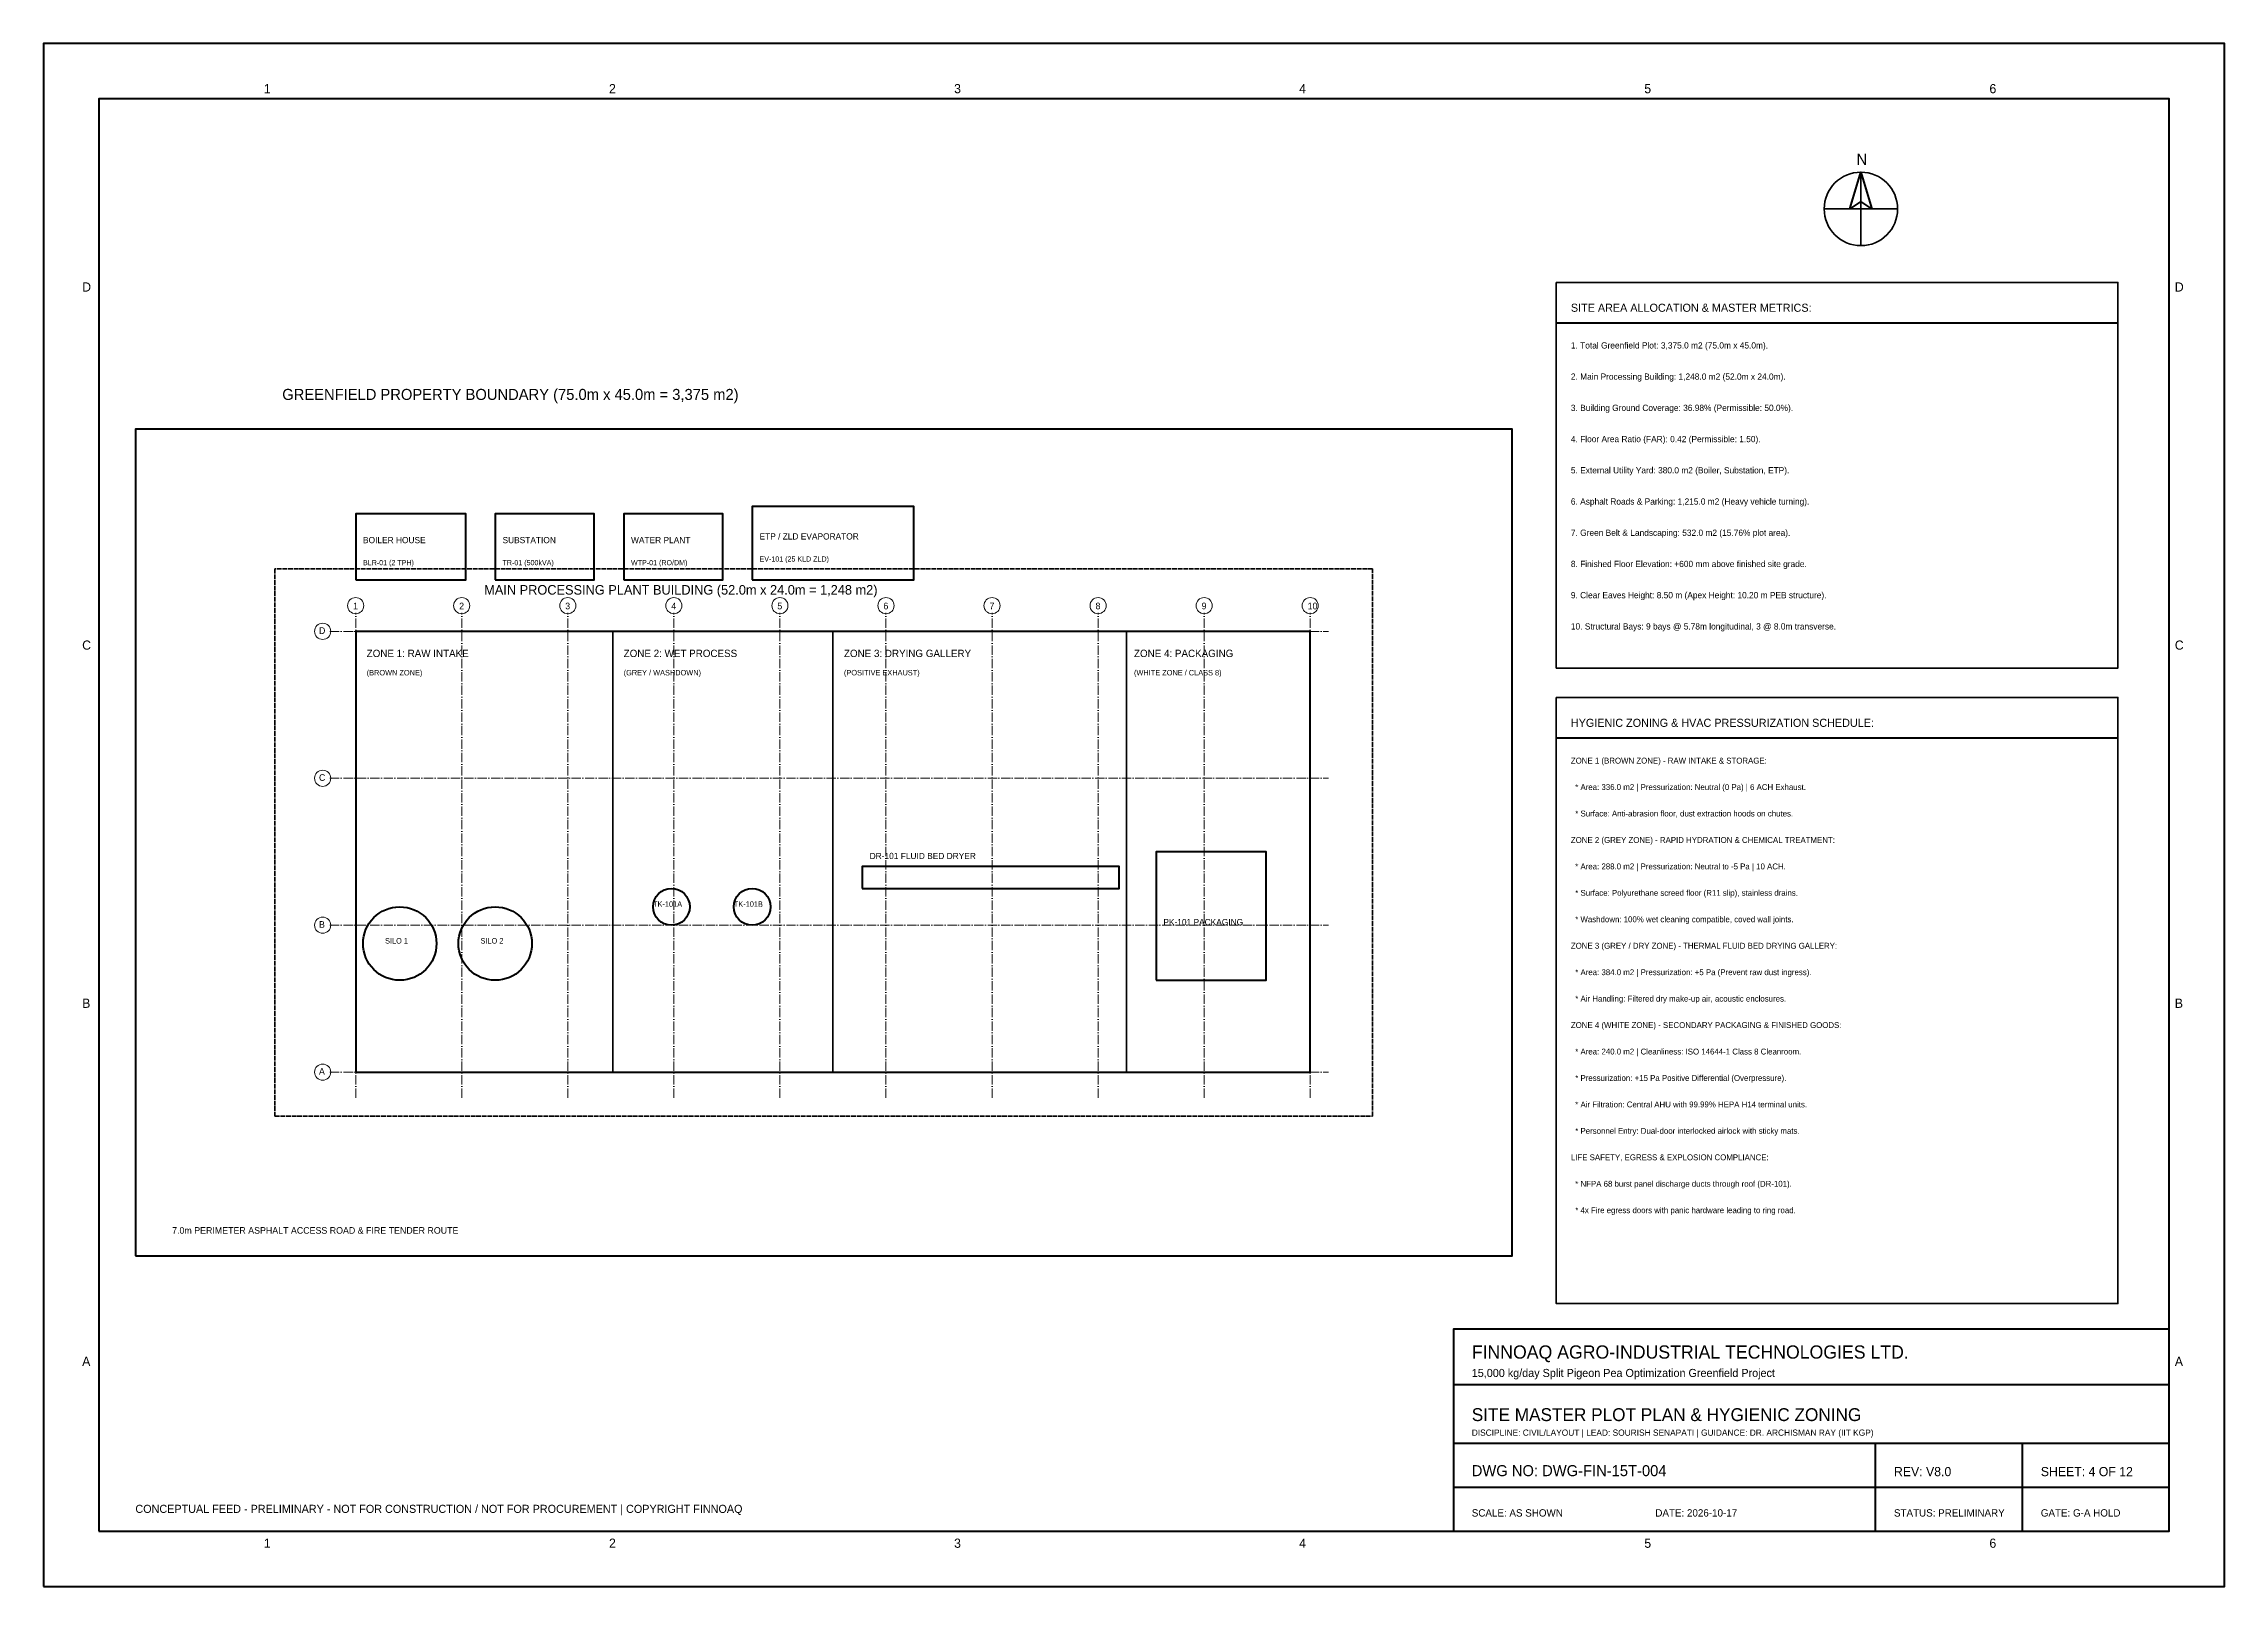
# Model space of a CAD drawing. Header units: millimetres. Extents: x 0 to 594, y 0 to 420.
import ezdxf

# ---------------------------------------------------------------- set-up
doc = ezdxf.new("R2010")
doc.units = ezdxf.units.MM
doc.linetypes.add('DASHDOT', pattern=[3.556, 2.54, -0.508, 0, -0.508])
doc.linetypes.add('DASHED', pattern=[1.524, 1.27, -0.254])
for name, color, linetype, lineweight in [('ANNOTATION', 7, 'Continuous', 35), ('BORDER_TITLE', 7, 'Continuous', 70), ('EQUIPMENT', 3, 'Continuous', 50), ('GRID', 8, 'Continuous', 18)]:
    doc.layers.add(name, color=color, linetype=linetype, lineweight=lineweight)

msp = doc.modelspace()

# ---------------------------------------------------------------- linework, layer by layer
at = {"layer": 'ANNOTATION', "linetype": 'DASHED'}
for p, q in [((362, 277), (63, 277)), ((63, 277), (63, 128)), ((362, 128), (362, 277)), ((63, 128), (362, 128))]:
    msp.add_line(p, q, dxfattribs=at)
at = {"layer": 'BORDER_TITLE', "lineweight": 35}
for p, q in [((495, 365), (495, 385)), ((485, 375), (505, 375))]:
    msp.add_line(p, q, dxfattribs=at)
at = {"layer": 'BORDER_TITLE'}
for p, q in [((412, 344), (565, 344)), ((412, 231), (565, 231)), ((384, 55), (579, 55)), ((384, 39), (579, 39)), ((499, 15), (499, 39)), ((539, 15), (539, 39)), ((384, 27), (579, 27))]:
    msp.add_line(p, q, dxfattribs=at)
at = {"layer": 'BORDER_TITLE', "lineweight": 70}
for points in [[(0, 0), (594, 0), (594, 420), (0, 420), (0, 0)], [(25, 90), (400, 90), (400, 315), (25, 315), (25, 90)], [(85, 140), (345, 140), (345, 260), (85, 260), (85, 140)]]:
    msp.add_lwpolyline(points, dxfattribs=at)
at = {"layer": 'BORDER_TITLE', "lineweight": 50}
for points in [[(15, 15), (579, 15), (579, 405), (15, 405), (15, 15)], [(492, 375), (495, 385), (498, 375), (495, 377), (492, 375)], [(384, 15), (579, 15), (579, 70), (384, 70), (384, 15)]]:
    msp.add_lwpolyline(points, dxfattribs=at)
at = {"layer": 'BORDER_TITLE', "lineweight": 35}
for points in [[(412, 355), (565, 355), (565, 250), (412, 250), (412, 355)], [(412, 242), (565, 242), (565, 77), (412, 77), (412, 242)]]:
    msp.add_lwpolyline(points, dxfattribs=at)
msp.add_circle((495, 375), 10, dxfattribs=at)
at = {"layer": 'EQUIPMENT', "lineweight": 40}
for points in [[(85, 274), (115, 274), (115, 292), (85, 292), (85, 274)], [(123, 274), (150, 274), (150, 292), (123, 292), (123, 274)], [(158, 274), (185, 274), (185, 292), (158, 292), (158, 274)], [(193, 274), (237, 274), (237, 294), (193, 294), (193, 274)], [(223, 190), (293, 190), (293, 196), (223, 196), (223, 190)]]:
    msp.add_lwpolyline(points, dxfattribs=at)
at = {"layer": 'EQUIPMENT', "lineweight": 35}
for points in [[(85, 140), (155, 140), (155, 260), (85, 260), (85, 140)], [(155, 140), (215, 140), (215, 260), (155, 260), (155, 140)], [(215, 140), (295, 140), (295, 260), (215, 260), (215, 140)], [(295, 140), (345, 140), (345, 260), (295, 260), (295, 140)]]:
    msp.add_lwpolyline(points, dxfattribs=at)
at = {"layer": 'EQUIPMENT'}
msp.add_lwpolyline([(303, 165), (333, 165), (333, 200), (303, 200), (303, 165)], dxfattribs=at)
for centre, radius in [((97, 175), 10), ((123, 175), 10), ((171, 185), 5), ((193, 185), 5)]:
    msp.add_circle(centre, radius, dxfattribs=at)
at = {"layer": 'GRID', "linetype": 'DASHDOT'}
for p, q in [((85, 133), (85, 265)), ((113.8885, 133), (113.8885, 265)), ((142.777, 133), (142.777, 265)), ((171.6655, 133), (171.6655, 265)), ((200.554, 133), (200.554, 265)), ((229.4425, 133), (229.4425, 265)), ((258.331, 133), (258.331, 265)), ((287.2195, 133), (287.2195, 265)), ((316.108, 133), (316.108, 265)), ((344.9965, 133), (344.9965, 265)), ((78, 260), (350, 260)), ((78, 220), (350, 220)), ((78, 180), (350, 180)), ((78, 140), (350, 140))]:
    msp.add_line(p, q, dxfattribs=at)
at = {"layer": 'GRID'}
for centre in [(85, 267), (113.8885, 267), (142.777, 267), (171.6655, 267), (200.554, 267), (229.4425, 267), (258.331, 267), (287.2195, 267), (316.108, 267), (344.9965, 267), (76, 260), (76, 220), (76, 180), (76, 140)]:
    msp.add_circle(centre, 2.2, dxfattribs=at)

# ---------------------------------------------------------------- texts
at = {"layer": 'ANNOTATION'}
for s, height, p in [('N', 3, (493.8, 387)), ('SITE AREA ALLOCATION & MASTER METRICS:', 2.2, (416, 347)), ('1. Total Greenfield Plot: 3,375.0 m2 (75.0m x 45.0m).', 1.7, (416, 337)), ('2. Main Processing Building: 1,248.0 m2 (52.0m x 24.0m).', 1.7, (416, 328.5)), ('GREENFIELD PROPERTY BOUNDARY (75.0m x 45.0m = 3,375 m2)', 3, (65, 323)), ('3. Building Ground Coverage: 36.98% (Permissible: 50.0%).', 1.7, (416, 320)), ('4. Floor Area Ratio (FAR): 0.42 (Permissible: 1.50).', 1.7, (416, 311.5)), ('5. External Utility Yard: 380.0 m2 (Boiler, Substation, ETP).', 1.7, (416, 303)), ('6. Asphalt Roads & Parking: 1,215.0 m2 (Heavy vehicle turning).', 1.7, (416, 294.5)), ('BOILER HOUSE', 1.7, (87, 284)), ('SUBSTATION', 1.7, (125, 284)), ('WATER PLANT', 1.7, (160, 284)), ('ETP / ZLD EVAPORATOR', 1.7, (195, 285)), ('7. Green Belt & Landscaping: 532.0 m2 (15.76% plot area).', 1.7, (416, 286)), ('BLR-01 (2 TPH)', 1.4, (87, 278)), ('TR-01 (500kVA)', 1.4, (125, 278)), ('WTP-01 (RO/DM)', 1.4, (160, 278)), ('EV-101 (25 KLD ZLD)', 1.4, (195, 279)), ('8. Finished Floor Elevation: +600 mm above finished site grade.', 1.7, (416, 277.5)), ('1', 1.8, (84.3, 266)), ('2', 1.8, (113.1885, 266)), ('MAIN PROCESSING PLANT BUILDING (52.0m x 24.0m = 1,248 m2)', 2.6, (120, 270)), ('3', 1.8, (142.077, 266)), ('4', 1.8, (170.9655, 266)), ('5', 1.8, (199.854, 266)), ('6', 1.8, (228.7425, 266)), ('7', 1.8, (257.631, 266)), ('8', 1.8, (286.5195, 266)), ('9', 1.8, (315.408, 266)), ('10', 1.8, (344.2965, 266)), ('9. Clear Eaves Height: 8.50 m (Apex Height: 10.20 m PEB structure).', 1.7, (416, 269)), ('10. Structural Bays: 9 bays @ 5.78m longitudinal, 3 @ 8.0m transverse.', 1.7, (416, 260.5)), ('D', 1.8, (75, 259.3)), ('ZONE 1: RAW INTAKE', 2, (88, 253)), ('(BROWN ZONE)', 1.5, (88, 248)), ('ZONE 2: WET PROCESS', 2, (158, 253)), ('(GREY / WASHDOWN)', 1.5, (158, 248)), ('ZONE 3: DRYING GALLERY', 2, (218, 253)), ('(POSITIVE EXHAUST)', 1.5, (218, 248)), ('ZONE 4: PACKAGING', 2, (297, 253)), ('(WHITE ZONE / CLASS 8)', 1.5, (297, 248)), ('HYGIENIC ZONING & HVAC PRESSURIZATION SCHEDULE:', 2.2, (416, 234)), ('C', 1.8, (75, 219.3)), ('ZONE 1 (BROWN ZONE) - RAW INTAKE & STORAGE:', 1.6, (416, 224)), ('  * Area: 336.0 m2 | Pressurization: Neutral (0 Pa) | 6 ACH Exhaust.', 1.6, (416, 216.8)), ('  * Surface: Anti-abrasion floor, dust extraction hoods on chutes.', 1.6, (416, 209.6)), ('ZONE 2 (GREY ZONE) - RAPID HYDRATION & CHEMICAL TREATMENT:', 1.6, (416, 202.4)), ('DR-101 FLUID BED DRYER', 1.7, (225, 198)), ('  * Area: 288.0 m2 | Pressurization: Neutral to -5 Pa | 10 ACH.', 1.6, (416, 195.2)), ('TK-101A', 1.5, (166, 185)), ('TK-101B', 1.5, (188, 185)), ('  * Surface: Polyurethane screed floor (R11 slip), stainless drains.', 1.6, (416, 188)), ('B', 1.8, (75, 179.3)), ('PK-101 PACKAGING', 1.7, (305, 180)), ('  * Washdown: 100% wet cleaning compatible, coved wall joints.', 1.6, (416, 180.8)), ('SILO 1', 1.5, (93, 175)), ('SILO 2', 1.5, (119, 175)), ('ZONE 3 (GREY / DRY ZONE) - THERMAL FLUID BED DRYING GALLERY:', 1.6, (416, 173.6)), ('  * Area: 384.0 m2 | Pressurization: +5 Pa (Prevent raw dust ingress).', 1.6, (416, 166.4)), ('  * Air Handling: Filtered dry make-up air, acoustic enclosures.', 1.6, (416, 159.2)), ('ZONE 4 (WHITE ZONE) - SECONDARY PACKAGING & FINISHED GOODS:', 1.6, (416, 152)), ('  * Area: 240.0 m2 | Cleanliness: ISO 14644-1 Class 8 Cleanroom.', 1.6, (416, 144.8)), ('A', 1.8, (75, 139.3)), ('  * Pressurization: +15 Pa Positive Differential (Overpressure).', 1.6, (416, 137.6)), ('  * Air Filtration: Central AHU with 99.99% HEPA H14 terminal units.', 1.6, (416, 130.4)), ('  * Personnel Entry: Dual-door interlocked airlock with sticky mats.', 1.6, (416, 123.2)), ('LIFE SAFETY, EGRESS & EXPLOSION COMPLIANCE:', 1.6, (416, 116)), ('  * NFPA 68 burst panel discharge ducts through roof (DR-101).', 1.6, (416, 108.8)), ('  * 4x Fire egress doors with panic hardware leading to ring road.', 1.6, (416, 101.6)), ('7.0m PERIMETER ASPHALT ACCESS ROAD & FIRE TENDER ROUTE', 1.8, (35, 96)), ('FINNOAQ AGRO-INDUSTRIAL TECHNOLOGIES LTD.', 3.6, (389, 62)), ('15,000 kg/day Split Pigeon Pea Optimization Greenfield Project', 2.2, (389, 57)), ('SITE MASTER PLOT PLAN & HYGIENIC ZONING', 3.5, (389, 45)), ('DISCIPLINE: CIVIL/LAYOUT | LEAD: SOURISH SENAPATI | GUIDANCE: DR. ARCHISMAN RAY (IIT KGP)', 1.7, (389, 41)), ('DWG NO: DWG-FIN-15T-004', 3, (389, 30)), ('REV: V8.0', 2.5, (504, 30)), ('SHEET: 4 OF 12', 2.5, (544, 30)), ('CONCEPTUAL FEED - PRELIMINARY - NOT FOR CONSTRUCTION / NOT FOR PROCUREMENT | COPYRIGHT FINNOAQ', 2.2, (25, 20)), ('SCALE: AS SHOWN', 2, (389, 19)), ('DATE: 2026-10-17', 2, (439, 19)), ('STATUS: PRELIMINARY', 2, (504, 19)), ('GATE: G-A HOLD', 2, (544, 19))]:
    msp.add_text(s, height=height, dxfattribs=at).set_placement(p)
at = {"layer": 'BORDER_TITLE'}
for s, p in [('1', (60, 406.5)), ('2', (154, 406.5)), ('3', (248, 406.5)), ('4', (342, 406.5)), ('5', (436, 406.5)), ('6', (530, 406.5)), ('D', (10.5, 352.5)), ('D', (580.5, 352.5)), ('C', (10.5, 255)), ('C', (580.5, 255)), ('B', (10.5, 157.5)), ('B', (580.5, 157.5)), ('A', (10.5, 60)), ('A', (580.5, 60)), ('1', (60, 10.5)), ('2', (154, 10.5)), ('3', (248, 10.5)), ('4', (342, 10.5)), ('5', (436, 10.5)), ('6', (530, 10.5))]:
    msp.add_text(s, height=2.5, dxfattribs=at).set_placement(p)

doc.saveas('drawing.dxf')
